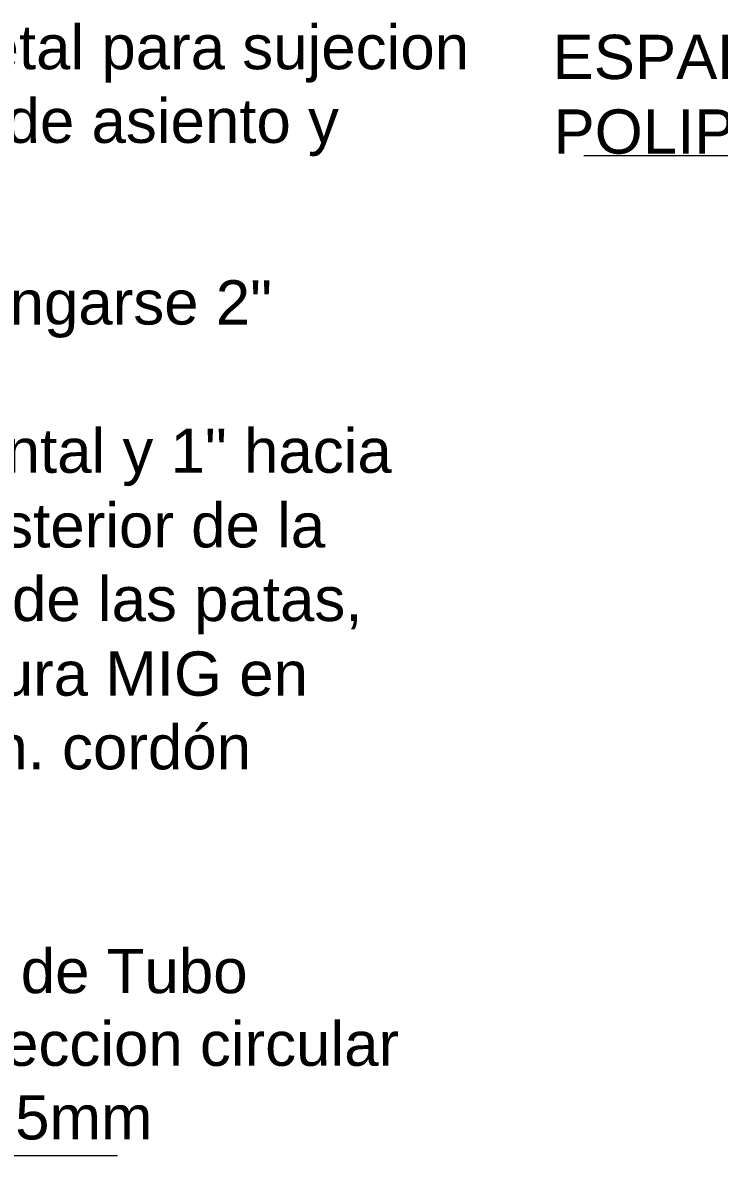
# Model space of a CAD drawing. Header units: inches. Extents: x 0.22 to 6.49, y 0.27 to 4.47.
# Drawn here: x 1.932 to 2.412, y 2.807 to 3.587 of the extents above; entities that cross this region are included whole.
import ezdxf

# ---------------------------------------------------------------- set-up
doc = ezdxf.new("R2010")
doc.units = ezdxf.units.IN
doc.header["$MEASUREMENT"] = 0
for name, color, linetype in [('PDF_PDF9_PDF8_PDF3_PDF5_0', 7, 'Continuous'), ('PDF_PDF9_PDF8_PDF3_PDF5_COTAS-01', 7, 'Continuous'), ('PDF_Texto', 7, 'Continuous')]:
    doc.layers.add(name, color=color, linetype=linetype)
doc.styles.add('PDF Arial', font='arial.ttf')

msp = doc.modelspace()

# ---------------------------------------------------------------- linework, layer by layer
at = {"layer": 'PDF_PDF9_PDF8_PDF3_PDF5_0', "lineweight": 13}
msp.add_lwpolyline([(2.57703, 3.35896), (2.52085, 3.49567), (2.31849, 3.49567)], dxfattribs=at)
at = {"layer": 'PDF_PDF9_PDF8_PDF3_PDF5_COTAS-01', "lineweight": 13}
msp.add_lwpolyline([(1.76081, 2.80669), (1.99701, 2.80669)], dxfattribs=at)

# ---------------------------------------------------------------- texts
at = {"layer": 'PDF_Texto', "char_height": 0.0305064, "attachment_point": 7, "style": 'PDF Arial'}
for s, insert in [('Angulo de metal para sujecion', (1.66606, 3.54612)), ('ESPALDAR DE', (2.29683, 3.54815)), ('de estructura de asiento y', (1.65929, 3.49536)), ('POLIPROPILENO', (2.29751, 3.49671)), ('Debe prolongarse 2"', (1.71411, 3.37015)), ('la parte frontal y 1" hacia', (1.71614, 3.26795)), ('la parte posterior de la', (1.71614, 3.21652)), ('estructura de las patas,', (1.72291, 3.16576)), ('por soldadura MIG en', (1.71614, 3.11432)), ('2 ptos. mín. cordón', (1.72426, 3.06356)), ('Estructura de Tubo', (1.72426, 2.91805)), ('metalico seccion circular', (1.72697, 2.86796)), ('de 1" e=1.5mm', (1.73238, 2.8172))]:
    msp.add_mtext(s, dxfattribs=dict(at, insert=insert))

doc.saveas('drawing.dxf')
